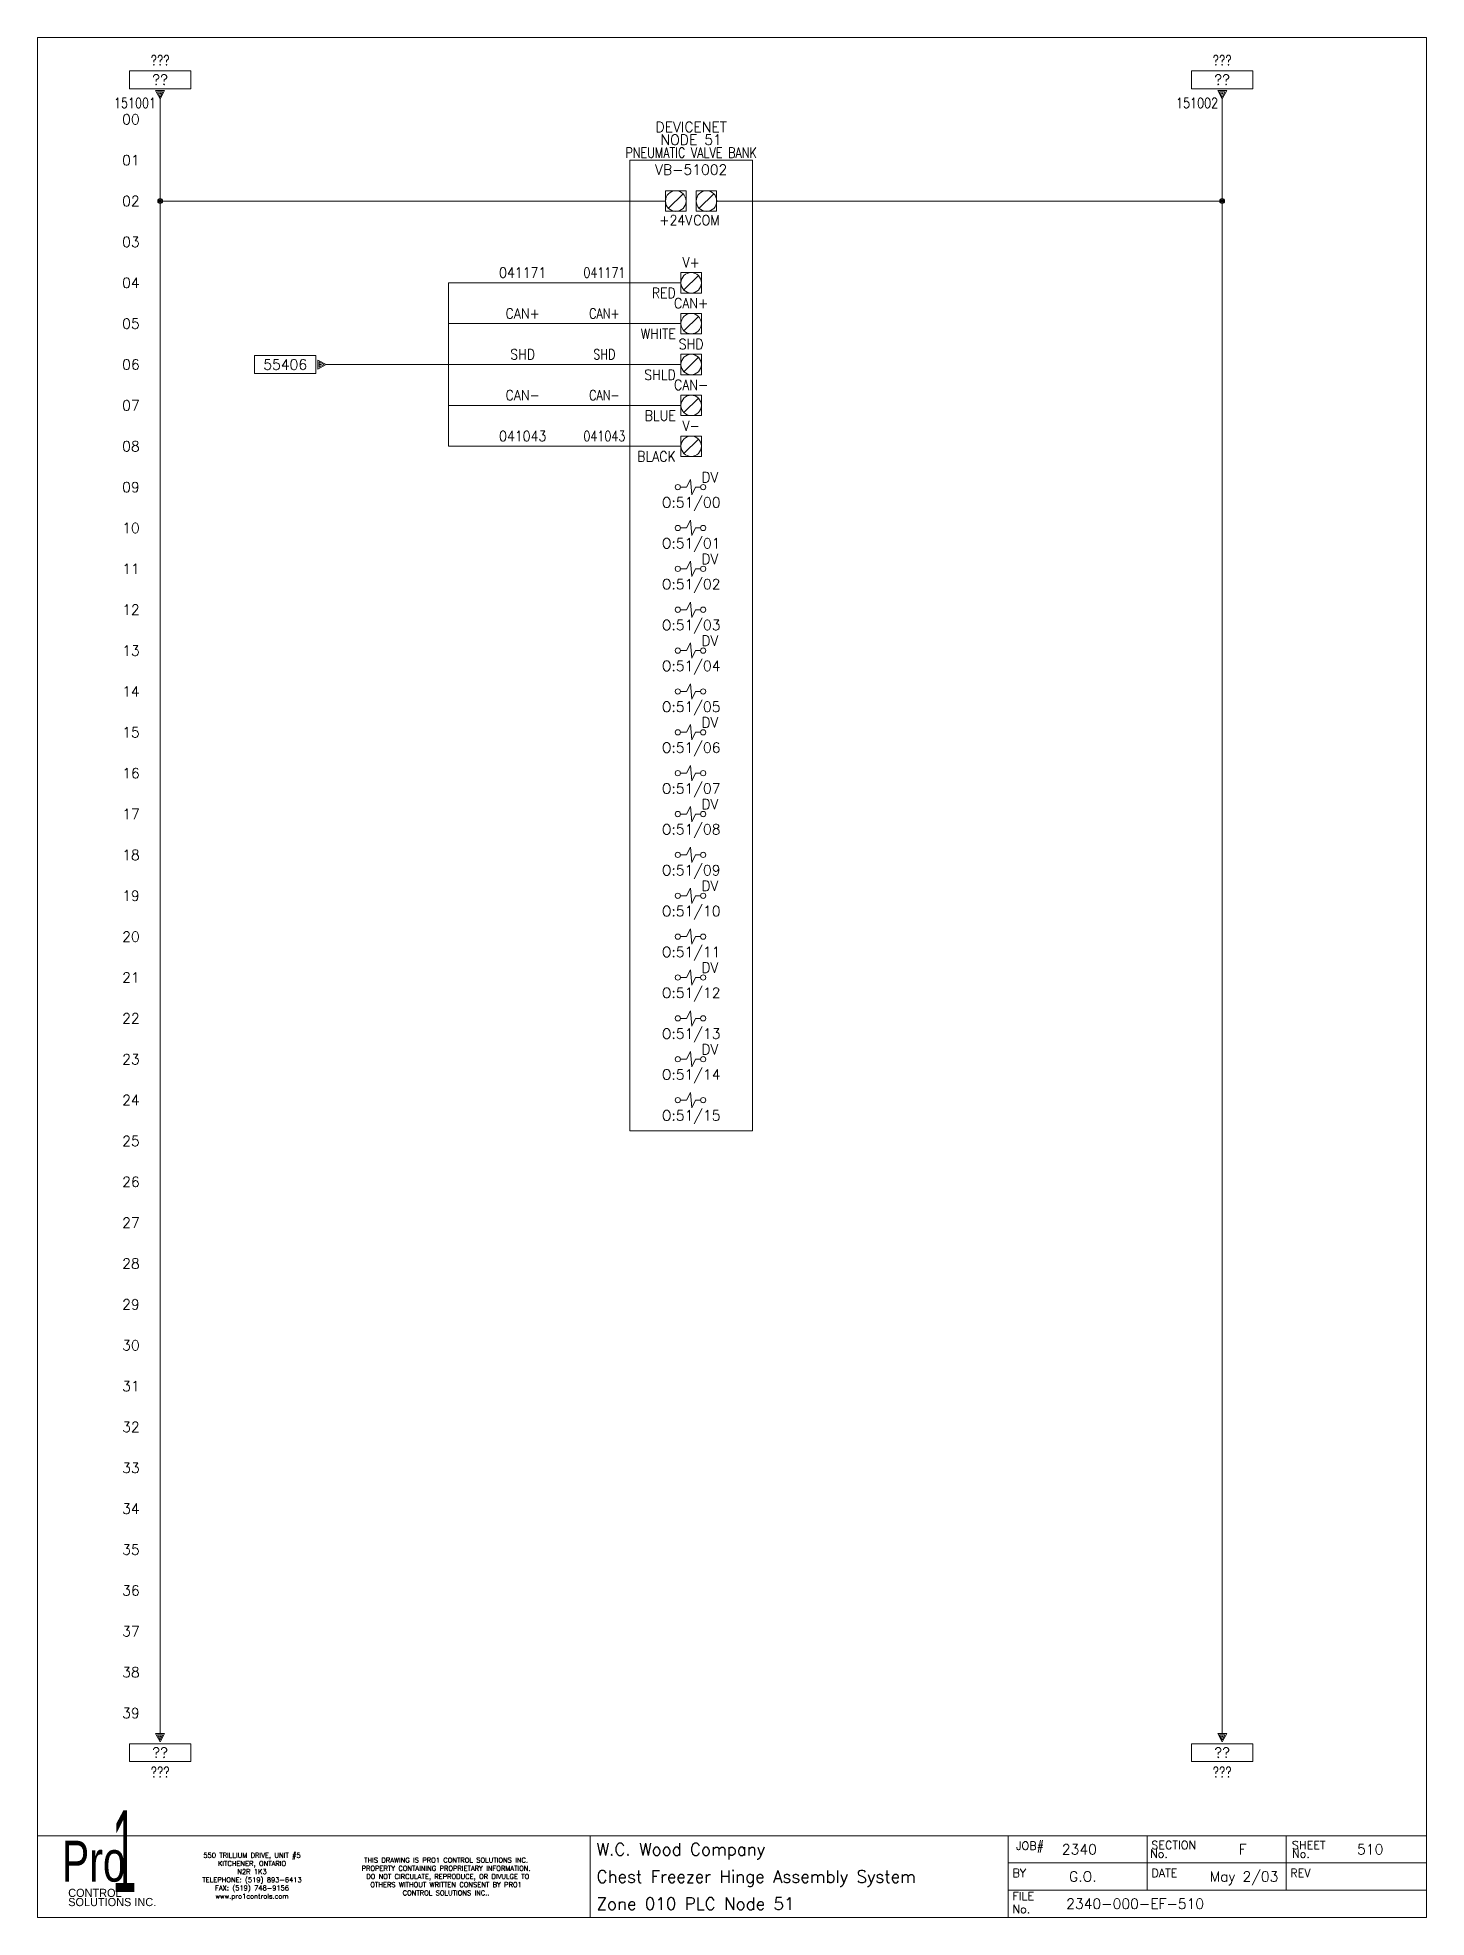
# Model space of a CAD drawing. Header units: inches. Extents: x 0 to 17, y 0 to 23.
import ezdxf
from ezdxf.enums import TextEntityAlignment as Align

# ---------------------------------------------------------------- set-up
doc = ezdxf.new("R2010")
doc.units = ezdxf.units.IN
doc.header["$MEASUREMENT"] = 0
doc.layers.get('0').update_dxf_attribs({"lineweight": 5})
for name, color, linetype, lineweight in [('_MULTI_WIRE', 9, 'Continuous', 5), ('BOARDER', 5, 'Continuous', 5), ('DESC', 1, 'Continuous', 5), ('MISC', 2, 'Continuous', 5), ('SYMS', 7, 'Continuous', 5), ('TAGS', 2, 'Continuous', 5), ('TERMS', 2, 'Continuous', 5), ('Title_Block_Info', 2, 'Continuous', 5), ('WIRENO', 1, 'Continuous', 5), ('WIRENO_DEST', 1, 'Continuous', 5), ('WIRES', 7, 'Continuous', 5), ('XREF', 1, 'Continuous', 5)]:
    doc.layers.add(name, color=color, linetype=linetype, lineweight=lineweight)
doc.styles.add('SIVAN', font='sivan.TTF', dxfattribs={"height": 1})
doc.styles.add('STACCO', font='STAC222N.TTF', dxfattribs={"height": 1})
doc.styles.get("Standard").update_dxf_attribs({"font": 'romans.shx'})
doc.styles.add('WD', font='romans.shx')

# ---------------------------------------------------------------- blocks, each defined once
blk = doc.blocks.new('WD_MLRH')
at = {"color": 2, "style": 'WD'}
blk.add_attdef('RUNGFIRST', text='', height=0.125, dxfattribs=at).set_placement((-0.25, 0), align=Align.MIDDLE_RIGHT)
at = {"style": 'WD', "flags": 1}
for tag, p in [('RUNGHORV', (-0.25, -0.127)), ('RUNGDIST', (-0.25, -0.2)), ('RUNGCNT', (-0.25, -0.237)), ('RUNGINC', (-0.25, -0.163)), ('WIRE-START', (-0.25, -0.356)), ('WIRE-GSUF', (-0.25, -0.396)), ('PH3SPACE', (-0.25, -0.437)), ('WIREMODE', (-0.25, -0.281)), ('WIREFMT', (-0.25, -0.321))]:
    blk.add_attdef(tag, text='', height=0.025, dxfattribs=at).set_placement(p, align=Align.RIGHT)
blk = doc.blocks.new('WD_WNV')
at = {"linetype": 'Continuous', "style": 'WD', "width": 0.8}
blk.add_attdef('WIRENO', text='', height=0.125, dxfattribs=at).set_placement((-0.05, 0), align=Align.MIDDLE_RIGHT)
blk = doc.blocks.new('WDDOT')
for radius in [0.03, 0.0187, 0.00929]:
    blk.add_circle((0, 0), radius)
blk = doc.blocks.new('HA1D3_INLINE')
blk.add_line((-0.0625, 0), (0, 0))
at = {"style": 'WD', "width": 0.9}
blk.add_attdef('WIRENO', text='', height=0.125, dxfattribs=at).set_placement((-0.0625, 0.0625), align=Align.CENTER)
at = {"style": 'WD', "flags": 1}
for tag, p in [('X4TERM02', (-0.0625, 0)), ('X1TERM01', (0, 0)), ('SIGCODE', (-0.0625, -0.0625))]:
    blk.add_attdef(tag, p, '', height=0.01, dxfattribs=at)
at = {"style": 'WD', "oblique": 15, "width": 0.9}
blk.add_attdef('DESC1', text='', height=0.125, dxfattribs=at).set_placement((-0.0625, -0.125), align=Align.MIDDLE_CENTER)
at = {"style": 'WD', "width": 0.9, "flags": 1}
blk.add_attdef('XREF', text='', height=0.125, dxfattribs=at).set_placement((-0.0625, -0.25), align=Align.TOP_CENTER)
blk = doc.blocks.new('WD_WNH')
at = {"linetype": 'Continuous', "style": 'WD', "width": 0.8}
blk.add_attdef('WIRENO', text='', height=0.125, dxfattribs=at).set_placement((0, 0.0625), align=Align.CENTER)
blk = doc.blocks.new('HA2D3')
for p, q in [((-0.125, 0.109), (-0.875, 0.109)), ((-0.875, 0.109), (-0.875, -0.109)), ((-0.125, 0.109), (-0.125, -0.109)), ((-0.102, 0.055), (-0.102, -0.055)), ((0, 0), (-0.102, 0.055)), ((-0.102, -0.055), (0, 0)), ((-0.086, 0.031), (-0.023, 0)), ((-0.086, -0.031), (-0.086, 0.031)), ((-0.023, 0), (-0.086, -0.031)), ((-0.07, 0.008), (-0.055, 0)), ((-0.07, -0.008), (-0.07, 0.008)), ((-0.055, 0), (-0.07, -0.008)), ((-0.875, -0.109), (-0.125, -0.109))]:
    blk.add_line(p, q)
at = {"style": 'WD', "width": 0.8, "flags": 8}
for tag, p in [('DESC1', (-0.5, 0.487)), ('WIRENO', (-0.5, 0.3))]:
    blk.add_attdef(tag, text='', height=0.125, dxfattribs=at).set_placement(p, align=Align.TOP_CENTER)
at = {"style": 'WD'}
blk.add_attdef('XREF', text='', height=0.125, dxfattribs=at).set_placement((-0.5, -0.062), align=Align.CENTER)
at = {"style": 'WD', "flags": 1}
for tag, p in [('SIGCODE', (-0.099, 0.066)), ('X1TERM01', (0, 0))]:
    blk.add_attdef(tag, p, '', height=0.01, dxfattribs=at)
blk = doc.blocks.new('PLCIO_1393B')
at = {"layer": 'SYMS'}
for p, q in [((0.75, 0.5), (-0.75, 0.5)), ((-0.75, 0.5), (-0.75, -11.375)), ((0.75, -11.375), (0.75, 0.5)), ((-0.312, 0.125), (-0.062, 0.125)), ((-0.312, -0.125), (-0.312, 0.125)), ((-0.098, 0.089), (-0.277, -0.089)), ((-0.062, 0.125), (-0.062, -0.125)), ((0.062, 0.125), (0.312, 0.125)), ((0.062, -0.125), (0.062, 0.125)), ((0.277, 0.089), (0.098, -0.089)), ((0.312, 0.125), (0.312, -0.125)), ((-0.062, -0.125), (-0.312, -0.125)), ((0.312, -0.125), (0.062, -0.125)), ((-0.125, -0.875), (0.125, -0.875)), ((-0.125, -1.125), (-0.125, -0.875)), ((-0.125, -0.875), (0.125, -0.875)), ((-0.125, -1.125), (-0.125, -0.875)), ((0.088, -0.912), (-0.088, -1.088)), ((0.125, -0.875), (0.125, -1.125)), ((0.125, -0.875), (0.125, -1.125)), ((0.125, -1.125), (-0.125, -1.125)), ((0.125, -1.125), (-0.125, -1.125)), ((-0.125, -1.375), (0.125, -1.375)), ((-0.125, -1.625), (-0.125, -1.375)), ((-0.125, -1.375), (0.125, -1.375)), ((-0.125, -1.625), (-0.125, -1.375)), ((0.125, -1.375), (0.125, -1.625)), ((0.125, -1.375), (0.125, -1.625)), ((0.088, -1.412), (-0.088, -1.588)), ((0.125, -1.625), (-0.125, -1.625)), ((0.125, -1.625), (-0.125, -1.625)), ((-0.125, -1.875), (0.125, -1.875)), ((-0.125, -2.125), (-0.125, -1.875)), ((-0.125, -1.875), (0.125, -1.875)), ((-0.125, -2.125), (-0.125, -1.875)), ((0.088, -1.912), (-0.088, -2.088)), ((0.125, -1.875), (0.125, -2.125)), ((0.125, -1.875), (0.125, -2.125)), ((0.125, -2.125), (-0.125, -2.125)), ((0.125, -2.125), (-0.125, -2.125)), ((-0.125, -2.375), (0.125, -2.375)), ((-0.125, -2.625), (-0.125, -2.375)), ((-0.125, -2.375), (0.125, -2.375)), ((-0.125, -2.625), (-0.125, -2.375)), ((0.088, -2.412), (-0.088, -2.588)), ((0.125, -2.375), (0.125, -2.625)), ((0.125, -2.375), (0.125, -2.625)), ((0.125, -2.625), (-0.125, -2.625)), ((0.125, -2.625), (-0.125, -2.625)), ((-0.125, -2.875), (0.125, -2.875)), ((-0.125, -3.125), (-0.125, -2.875)), ((-0.125, -2.875), (0.125, -2.875)), ((-0.125, -3.125), (-0.125, -2.875)), ((0.088, -2.912), (-0.088, -3.088)), ((0.125, -2.875), (0.125, -3.125)), ((0.125, -2.875), (0.125, -3.125)), ((0.125, -3.125), (-0.125, -3.125)), ((0.125, -3.125), (-0.125, -3.125)), ((-0.055, -3.5), (-0.008, -3.406)), ((-0.008, -3.406), (0.008, -3.594)), ((-0.131, -3.5), (-0.055, -3.5)), ((0.008, -3.594), (0.055, -3.5)), ((0.055, -3.5), (0.115, -3.5)), ((-0.055, -4), (-0.008, -3.906)), ((-0.008, -3.906), (0.008, -4.094)), ((-0.131, -4), (-0.055, -4)), ((0.008, -4.094), (0.055, -4)), ((0.055, -4), (0.115, -4)), ((-0.131, -4.5), (-0.055, -4.5)), ((-0.055, -4.5), (-0.008, -4.406)), ((-0.008, -4.406), (0.008, -4.594)), ((0.008, -4.594), (0.055, -4.5)), ((0.055, -4.5), (0.115, -4.5)), ((-0.131, -5), (-0.055, -5)), ((-0.055, -5), (-0.008, -4.906)), ((-0.008, -4.906), (0.008, -5.094)), ((0.008, -5.094), (0.055, -5)), ((0.055, -5), (0.115, -5)), ((-0.131, -5.5), (-0.055, -5.5)), ((-0.055, -5.5), (-0.008, -5.406)), ((-0.008, -5.406), (0.008, -5.594)), ((0.008, -5.594), (0.055, -5.5)), ((0.055, -5.5), (0.115, -5.5)), ((-0.055, -6), (-0.008, -5.906)), ((-0.008, -5.906), (0.008, -6.094)), ((-0.131, -6), (-0.055, -6)), ((0.008, -6.094), (0.055, -6)), ((0.055, -6), (0.115, -6)), ((-0.055, -6.5), (-0.008, -6.406)), ((-0.008, -6.406), (0.008, -6.594)), ((-0.131, -6.5), (-0.055, -6.5)), ((0.008, -6.594), (0.055, -6.5)), ((0.055, -6.5), (0.115, -6.5)), ((-0.131, -7), (-0.055, -7)), ((-0.055, -7), (-0.008, -6.906)), ((-0.008, -6.906), (0.008, -7.094)), ((0.008, -7.094), (0.055, -7)), ((0.055, -7), (0.115, -7)), ((-0.131, -7.5), (-0.055, -7.5)), ((-0.055, -7.5), (-0.008, -7.406)), ((-0.008, -7.406), (0.008, -7.594)), ((0.008, -7.594), (0.055, -7.5)), ((0.055, -7.5), (0.115, -7.5)), ((-0.131, -8), (-0.055, -8)), ((-0.055, -8), (-0.008, -7.906)), ((-0.008, -7.906), (0.008, -8.094)), ((0.008, -8.094), (0.055, -8)), ((0.055, -8), (0.115, -8)), ((-0.131, -8.5), (-0.055, -8.5)), ((-0.055, -8.5), (-0.008, -8.406)), ((-0.008, -8.406), (0.008, -8.594)), ((0.008, -8.594), (0.055, -8.5)), ((0.055, -8.5), (0.115, -8.5)), ((-0.055, -9), (-0.008, -8.906)), ((-0.008, -8.906), (0.008, -9.094)), ((-0.131, -9), (-0.055, -9)), ((0.008, -9.094), (0.055, -9)), ((0.055, -9), (0.115, -9)), ((-0.055, -9.5), (-0.008, -9.406)), ((-0.008, -9.406), (0.008, -9.594)), ((-0.131, -9.5), (-0.055, -9.5)), ((0.008, -9.594), (0.055, -9.5)), ((0.055, -9.5), (0.115, -9.5)), ((-0.131, -10), (-0.055, -10)), ((-0.055, -10), (-0.008, -9.906)), ((-0.008, -9.906), (0.008, -10.094)), ((0.008, -10.094), (0.055, -10)), ((0.055, -10), (0.115, -10)), ((-0.131, -10.5), (-0.055, -10.5)), ((-0.055, -10.5), (-0.008, -10.406)), ((-0.008, -10.406), (0.008, -10.594)), ((0.008, -10.594), (0.055, -10.5)), ((0.055, -10.5), (0.115, -10.5)), ((-0.131, -11), (-0.055, -11)), ((-0.055, -11), (-0.008, -10.906)), ((-0.008, -10.906), (0.008, -11.094)), ((0.008, -11.094), (0.055, -11)), ((0.055, -11), (0.115, -11)), ((-0.75, -11.375), (0.75, -11.375))]:
    blk.add_line(p, q, dxfattribs=at)
for centre, radius in [((-0.188, 0), 0.126), ((0.188, 0), 0.126), ((0, -1), 0.125), ((0, -1.5), 0.125), ((0, -2), 0.125), ((0, -2.5), 0.125), ((0, -3), 0.125), ((-0.163, -3.5), 0.0322), ((0.147, -3.5), 0.0322), ((-0.163, -4), 0.0322), ((0.147, -4), 0.0322), ((-0.163, -4.5), 0.0322), ((0.147, -4.5), 0.0322), ((-0.163, -5), 0.0322), ((0.147, -5), 0.0322), ((-0.163, -5.5), 0.0322), ((0.147, -5.5), 0.0322), ((-0.163, -6), 0.0322), ((0.147, -6), 0.0322), ((-0.163, -6.5), 0.0322), ((0.147, -6.5), 0.0322), ((-0.163, -7), 0.0322), ((0.147, -7), 0.0322), ((-0.163, -7.5), 0.0322), ((0.147, -7.5), 0.0322), ((-0.163, -8), 0.0322), ((0.147, -8), 0.0322), ((-0.163, -8.5), 0.0322), ((0.147, -8.5), 0.0322), ((-0.163, -9), 0.0322), ((0.147, -9), 0.0322), ((-0.163, -9.5), 0.0322), ((0.147, -9.5), 0.0322), ((-0.163, -10), 0.0322), ((0.147, -10), 0.0322), ((-0.163, -10.5), 0.0322), ((0.147, -10.5), 0.0322), ((-0.163, -11), 0.0322), ((0.147, -11), 0.0322)]:
    blk.add_circle(centre, radius, dxfattribs=at)
at = {"layer": 'SYMS', "style": 'WD'}
for tag, height, width, p in [('INST', 0.125, 0.8, (0, 1.482)), ('LOC', 0.125, 0.8, (0, 1.312)), ('MFG', 0.125, 0.8, (0, 1.156)), ('CAT', 0.125, 0.9, (0, 1)), ('DESC', 0.125, 0.8, (0, 0.53)), ('TERM01L', 0.125, 0.75, (-0.188, 0.156)), ('TERM01R', 0.125, 0.75, (0.188, 0.156)), ('TERMDESC102', 0.109, 0.9, (0, -0.375)), ('TERMDESC202', 0.109, 0.9, (0, -0.5)), ('TERMDESC302', 0.109, 0.9, (0, -0.625)), ('TERM03', 0.125, 0.9, (0, -0.812)), ('TERM04', 0.125, 0.9, (0, -1.312)), ('TERM05', 0.125, 0.9, (0, -1.812)), ('TERM06', 0.125, 0.9, (0, -2.312)), ('TERM07', 0.125, 0.9, (0, -2.812))]:
    blk.add_attdef(tag, text='', height=height, dxfattribs=dict(at, width=width)).set_placement(p, align=Align.CENTER)
for tag, p in [('LINE1', (0, 0.844)), ('LINE2', (0, 0.688)), ('TAG', (0, 0.322))]:
    blk.add_attdef(tag, text='', height=0.125, dxfattribs=at).set_placement(p, align=Align.CENTER)
at = {"layer": 'SYMS', "linetype": 'Continuous', "style": 'WD', "flags": 9}
blk.add_attdef('ASSYCODE', text='', height=0.01, dxfattribs=at).set_placement((0.23, 1.071), align=Align.CENTER)
at = {"layer": 'SYMS', "style": 'WD', "flags": 1}
for tag, p in [('X4TERM01L', (-0.312, 0)), ('X1TERM01R', (0.312, 0)), ('X4TERM03', (-0.125, -1)), ('X1TERM03', (0.125, -1)), ('X4TERM04', (-0.125, -1.5)), ('X1TERM04', (0.125, -1.5)), ('X4TERM05', (-0.125, -2)), ('X1TERM05', (0.125, -2)), ('X4TERM06', (-0.125, -2.5)), ('X1TERM06', (0.125, -2.5)), ('X4TERM07', (-0.125, -3)), ('X1TERM07', (0.125, -3))]:
    blk.add_attdef(tag, p, '', height=0.01, dxfattribs=at)
at = {"layer": 'SYMS', "style": 'WD', "width": 0.9}
for tag, p in [('TERMDESC01L', (-0.188, -0.172)), ('TERMDESC01R', (0.188, -0.172))]:
    blk.add_attdef(tag, text='', height=0.125, dxfattribs=at).set_placement(p, align=Align.TOP_CENTER)
for tag, p in [('TERMDESC03', (-0.188, -1.062)), ('TERMDESC04', (-0.188, -1.562)), ('TERMDESC05', (-0.188, -2.062)), ('TERMDESC06', (-0.188, -2.562)), ('TERMDESC07', (-0.188, -3.062))]:
    blk.add_attdef(tag, text='', height=0.125, dxfattribs=at).set_placement(p, align=Align.TOP_RIGHT)
for tag, p in [('DESCA08', (-0.688, -3.469)), ('DESCB08', (-0.688, -3.625)), ('DESCC08', (-0.688, -3.781)), ('DESCD08', (-0.688, -3.938)), ('DESCA09', (-0.688, -3.969)), ('DESCB09', (-0.688, -4.125)), ('DESCE08', (-0.688, -4.094)), ('DESCC09', (-0.688, -4.281)), ('DESCD09', (-0.688, -4.438)), ('DESCA10', (-0.688, -4.469)), ('DESCB10', (-0.688, -4.625)), ('DESCE09', (-0.688, -4.594)), ('DESCC10', (-0.688, -4.781)), ('DESCD10', (-0.688, -4.938)), ('DESCB11', (-0.688, -5.125)), ('DESCE10', (-0.688, -5.094)), ('DESCA11', (-0.688, -4.969)), ('DESCC11', (-0.688, -5.281)), ('DESCD11', (-0.688, -5.438)), ('DESCB12', (-0.688, -5.625)), ('DESCE11', (-0.688, -5.594)), ('DESCA12', (-0.688, -5.469)), ('DESCC12', (-0.688, -5.781)), ('DESCD12', (-0.688, -5.938)), ('DESCE12', (-0.688, -6.094)), ('DESCA13', (-0.688, -5.969)), ('DESCB13', (-0.688, -6.125)), ('DESCC13', (-0.688, -6.281)), ('DESCD13', (-0.688, -6.438)), ('DESCA14', (-0.688, -6.469)), ('DESCB14', (-0.688, -6.625)), ('DESCC14', (-0.688, -6.781)), ('DESCE13', (-0.688, -6.594)), ('DESCD14', (-0.688, -6.938)), ('DESCA15', (-0.688, -6.969)), ('DESCB15', (-0.688, -7.125)), ('DESCE14', (-0.688, -7.094)), ('DESCC15', (-0.688, -7.281)), ('DESCD15', (-0.688, -7.438)), ('DESCA16', (-0.688, -7.469)), ('DESCB16', (-0.688, -7.625)), ('DESCE15', (-0.688, -7.594)), ('DESCC16', (-0.688, -7.781)), ('DESCD16', (-0.688, -7.938)), ('DESCB17', (-0.688, -8.125)), ('DESCE16', (-0.688, -8.094)), ('DESCA17', (-0.688, -7.969)), ('DESCC17', (-0.688, -8.281)), ('DESCD17', (-0.688, -8.438)), ('DESCB18', (-0.688, -8.625)), ('DESCE17', (-0.688, -8.594)), ('DESCA18', (-0.688, -8.469)), ('DESCC18', (-0.688, -8.781)), ('DESCD18', (-0.688, -8.938)), ('DESCE18', (-0.688, -9.094)), ('DESCA19', (-0.688, -8.969)), ('DESCB19', (-0.688, -9.125)), ('DESCC19', (-0.688, -9.281)), ('DESCD19', (-0.688, -9.438)), ('DESCA20', (-0.688, -9.469)), ('DESCB20', (-0.688, -9.625)), ('DESCC20', (-0.688, -9.781)), ('DESCE19', (-0.688, -9.594)), ('DESCD20', (-0.688, -9.938)), ('DESCA21', (-0.688, -9.969)), ('DESCB21', (-0.688, -10.125)), ('DESCE20', (-0.688, -10.094)), ('DESCC21', (-0.688, -10.281)), ('DESCD21', (-0.688, -10.438)), ('DESCA22', (-0.688, -10.469)), ('DESCB22', (-0.688, -10.625)), ('DESCE21', (-0.688, -10.594)), ('DESCC22', (-0.688, -10.781)), ('DESCD22', (-0.688, -10.938)), ('DESCB23', (-0.688, -11.125)), ('DESCE22', (-0.688, -11.094)), ('DESCA23', (-0.688, -10.969)), ('DESCC23', (-0.688, -11.281)), ('DESCD23', (-0.688, -11.438)), ('DESCE23', (-0.688, -11.594))]:
    blk.add_attdef(tag, text='', height=0.125, dxfattribs=at).set_placement(p, align=Align.RIGHT)
at = {"layer": 'SYMS', "style": 'WD'}
for tag, p in [('X2LINK', (0.008, -3.406)), ('X8LINK', (0.008, -3.75)), ('X2LINK', (0.008, -3.906)), ('X8LINK', (0.008, -4.25)), ('X2LINK', (0.008, -4.406)), ('X8LINK', (0.008, -4.75)), ('X2LINK', (0.008, -4.906)), ('X8LINK', (0.008, -5.25)), ('X2LINK', (0.008, -5.406)), ('X8LINK', (0.008, -5.75)), ('X2LINK', (0.008, -5.906)), ('X8LINK', (0.008, -6.25)), ('X2LINK', (0.008, -6.406)), ('X8LINK', (0.008, -6.75)), ('X2LINK', (0.008, -6.906)), ('X8LINK', (0.008, -7.25)), ('X2LINK', (0.008, -7.406)), ('X8LINK', (0.008, -7.75)), ('X2LINK', (0.008, -7.906)), ('X8LINK', (0.008, -8.25)), ('X2LINK', (0.008, -8.406)), ('X8LINK', (0.008, -8.75)), ('X2LINK', (0.008, -8.906)), ('X8LINK', (0.008, -9.25)), ('X2LINK', (0.008, -9.406)), ('X8LINK', (0.008, -9.75)), ('X2LINK', (0.008, -9.906)), ('X8LINK', (0.008, -10.25)), ('X2LINK', (0.008, -10.406)), ('X8LINK', (0.008, -10.75)), ('X2LINK', (0.008, -10.906)), ('X8LINK', (0.008, -11.25))]:
    blk.add_attdef(tag, p, '', height=0.01, dxfattribs=at)
at = {"layer": 'SYMS', "linetype": 'Continuous', "style": 'WD', "flags": 8}
for tag, p in [('TERMDESC08', (0.125, -3.479)), ('TERMDESC09', (0.125, -3.979)), ('TERMDESC10', (0.125, -4.479)), ('TERMDESC11', (0.125, -4.979)), ('TERMDESC12', (0.125, -5.479)), ('TERMDESC13', (0.125, -5.979)), ('TERMDESC14', (0.125, -6.479)), ('TERMDESC15', (0.125, -6.979)), ('TERMDESC16', (0.125, -7.479)), ('TERMDESC17', (0.125, -7.979)), ('TERMDESC18', (0.125, -8.479)), ('TERMDESC19', (0.125, -8.979)), ('TERMDESC20', (0.125, -9.479)), ('TERMDESC21', (0.125, -9.979)), ('TERMDESC22', (0.125, -10.479)), ('TERMDESC23', (0.125, -10.979))]:
    blk.add_attdef(tag, text='', height=0.125, dxfattribs=at).set_placement(p, align=Align.BOTTOM_LEFT)
at = {"layer": 'SYMS', "style": 'WD'}
for tag, p in [('TAGA08', (0, -3.625)), ('TAGA09', (0, -4.125)), ('TAGA10', (0, -4.625)), ('TAGA11', (0, -5.125)), ('TAGA12', (0, -5.625)), ('TAGA13', (0, -6.125)), ('TAGA14', (0, -6.625)), ('TAGA15', (0, -7.125)), ('TAGA16', (0, -7.625)), ('TAGA17', (0, -8.125)), ('TAGA18', (0, -8.625)), ('TAGA19', (0, -9.125)), ('TAGA20', (0, -9.625)), ('TAGA21', (0, -10.125)), ('TAGA22', (0, -10.625)), ('TAGA23', (0, -11.125))]:
    blk.add_attdef(tag, text='', height=0.125, dxfattribs=at).set_placement(p, align=Align.TOP_CENTER)
blk = doc.blocks.new('TB_P')
at = {"color": 5}
blk.add_line((6.764, 0), (6.764, 1), dxfattribs=at)
at = {"color": 5, "linetype": 'Continuous'}
blk.add_line((15.283, 1), (15.283, 0.667), dxfattribs=at)
blk.add_lwpolyline([(0, 0), (17, 0), (17, 23), (0, 23)], close=True, dxfattribs=at)
at = {"layer": 'BOARDER', "linetype": 'Continuous'}
for p, q in [((0, 1), (17, 1)), ((0, 1), (0, 0)), ((11.882, 1), (11.882, 0.667)), ((11.882, 1), (11.882, 0)), ((11.882, 1), (11.882, 0)), ((11.882, 1), (11.882, 0)), ((13.583, 1), (13.583, 0.667)), ((11.882, 0.667), (17, 0.667)), ((13.583, 0.667), (13.583, 0.333)), ((15.283, 0.667), (15.283, 0.333)), ((11.882, 0.333), (17, 0.333))]:
    blk.add_line(p, q, dxfattribs=at)
at = {"color": 5, "char_height": 0.06, "attachment_point": 5, "style": 'WD'}
for s, insert, width in [('550 TRILLIUM DRIVE, UNIT #5\\PKITCHENER, ONTARIO\\PN2R 1K3\\PTELEPHONE: (519) 893-6413\\PFAX: (519) 748-9156\\Pwww.pro1controls.com', (2.625, 0.5), 1.804), ('THIS DRAWING IS PRO1 CONTROL SOLUTIONS INC. PROPERTY CONTAINING PROPRIETARY INFORMATION.  DO NOT CIRCULATE, REPRODUCE, OR DIVULGE TO OTHERS WITHOUT WRITTEN CONSENT BY PRO1 CONTROL SOLUTIONS INC..', (5, 0.5), 2.264)]:
    blk.add_mtext(s, dxfattribs=dict(at, insert=insert, width=width))
at = {"color": 2, "linetype": 'Continuous', "style": 'WD', "flags": 1}
for tag, p in [('REV1_NO', (1.734, 3.29)), ('REV1_BY', (7.303, 3.29)), ('REV1_DATE', (9.562, 3.29)), ('REV2_NO', (1.734, 3.04)), ('REV2_BY', (7.303, 3.04)), ('REV2_DATE', (9.562, 3.04)), ('REV3_NO', (1.734, 2.79)), ('REV3_BY', (7.303, 2.79)), ('REV3_DATE', (9.562, 2.79)), ('REV4_NO', (1.734, 2.54)), ('REV4_BY', (7.303, 2.54)), ('REV4_DATE', (9.562, 2.54)), ('REV5_NO', (1.734, 2.29)), ('REV5_BY', (7.303, 2.29)), ('REV5_DATE', (9.562, 2.29)), ('REV6_NO', (1.734, 2.04)), ('REV6_BY', (7.303, 2.04)), ('REV6_DATE', (9.562, 2.04)), ('REV7_NO', (1.734, 1.79)), ('REV7_BY', (7.303, 1.79)), ('REV7_DATE', (9.562, 1.79)), ('REV8_NO', (1.734, 1.54)), ('REV8_BY', (7.303, 1.54)), ('REV8_DATE', (9.562, 1.54)), ('REV9_NO', (1.734, 1.29)), ('REV9_BY', (7.303, 1.29)), ('REV9_DATE', (9.562, 1.29))]:
    blk.add_attdef(tag, text='', height=0.15, dxfattribs=at).set_placement(p, align=Align.MIDDLE_CENTER)
for tag, p in [('REV1_CHANGE', (2.292, 3.29)), ('REV2_CHANGE', (2.292, 3.04)), ('REV3_CHANGE', (2.292, 2.79)), ('REV4_CHANGE', (2.292, 2.54)), ('REV5_CHANGE', (2.292, 2.29)), ('REV6_CHANGE', (2.292, 2.04)), ('REV7_CHANGE', (2.292, 1.79)), ('REV8_CHANGE', (2.292, 1.54)), ('REV9_CHANGE', (2.292, 1.29))]:
    blk.add_attdef(tag, text='', height=0.15, dxfattribs=at).set_placement(p, align=Align.MIDDLE_LEFT)
at = {"layer": 'BOARDER', "lineweight": 0}
for s, height, style, width, p in [('1', 1, 'SIVAN', 0.4, (1.062, 0.812)), ('Pro', 0.5, 'STACCO', 0.75, (0.688, 0.688))]:
    blk.add_text(s, height=height, dxfattribs=dict(at, style=style, width=width)).set_placement(p, align=Align.MIDDLE_CENTER)
at = {"layer": 'BOARDER', "linetype": 'Continuous', "style": 'WD'}
for s, p in [('JOB#', (11.976, 0.827)), ('SECTION', (13.633, 0.835)), ('SHEET', (15.354, 0.834)), ('No.', (13.617, 0.729)), ('No.', (15.354, 0.729)), ('BY', (11.933, 0.493)), ('DATE', (13.634, 0.493)), ('REV', (15.334, 0.493)), ('FILE', (11.932, 0.21)), ('No.', (11.932, 0.052))]:
    blk.add_text(s, height=0.1, dxfattribs=at).set_placement(p)
at = {"layer": 'BOARDER', "lineweight": 0, "style": 'STACCO'}
for s, p in [('SOLUTIONS INC.', (0.375, 0.188)), ('CONTROL', (0.375, 0.3))]:
    blk.add_text(s, height=0.1, dxfattribs=at).set_placement(p, align=Align.MIDDLE_LEFT)
at = {"layer": 'Title_Block_Info', "ltscale": 0.1}
for tag, p in [('CUSTOMER', (6.842, 0.833)), ('JOB DESCRIPTION LINE', (6.842, 0.5)), ('DRAWING DESCRIPTION', (6.842, 0.167))]:
    blk.add_attdef(tag, text='', height=0.15, dxfattribs=at).set_placement(p, align=Align.MIDDLE_LEFT)
at = {"layer": 'Title_Block_Info', "ltscale": 0.1, "style": 'WD'}
for tag, p in [('JOB #', (12.752, 0.833)), ('SEC. NO.', (14.75, 0.833)), ('SHT. NO.', (16.312, 0.833)), ('NAME', (12.795, 0.5)), ('REV', (16.194, 0.5))]:
    blk.add_attdef(tag, text='', height=0.125, dxfattribs=at).set_placement(p, align=Align.MIDDLE_CENTER)
blk.add_attdef('DATE', text='', height=0.125, dxfattribs=at).set_placement((15.188, 0.5), align=Align.MIDDLE_RIGHT)
blk.add_attdef('FILE NUMBER', text='', height=0.125, dxfattribs=at).set_placement((12.591, 0.167), align=Align.MIDDLE_LEFT)
blk = doc.blocks.new('HA2D2')
for p, q in [((0.375, 0.344), (-0.375, 0.344)), ((-0.375, 0.344), (-0.375, 0.125)), ((0.375, 0.125), (0.375, 0.344)), ((-0.375, 0.125), (0.375, 0.125)), ((0.055, 0.102), (-0.055, 0.102)), ((-0.055, 0.102), (0, 0)), ((0, 0.023), (-0.031, 0.086)), ((-0.031, 0.086), (0.031, 0.086)), ((0, 0.055), (-0.008, 0.07)), ((-0.008, 0.07), (0.008, 0.07)), ((0, 0), (0.055, 0.102)), ((0.031, 0.086), (0, 0.023)), ((0.008, 0.07), (0, 0.055))]:
    blk.add_line(p, q)
at = {"style": 'WD', "width": 0.8, "flags": 8}
for tag, p in [('DESC1', (0, 0.722)), ('WIRENO', (0, 0.534))]:
    blk.add_attdef(tag, text='', height=0.125, dxfattribs=at).set_placement(p, align=Align.TOP_CENTER)
at = {"style": 'WD'}
blk.add_attdef('XREF', text='', height=0.125, dxfattribs=at).set_placement((0, 0.172), align=Align.CENTER)
at = {"style": 'WD', "flags": 1}
for tag, p in [('X8TERM01', (0, 0)), ('SIGCODE', (0.088, 0.066))]:
    blk.add_attdef(tag, p, '', height=0.01, dxfattribs=at)
blk = doc.blocks.new('HA2S4')
for p, q in [((-0.055, 0), (0.055, 0)), ((0, -0.102), (-0.055, 0)), ((0.055, 0), (0, -0.102)), ((0.375, -0.125), (-0.375, -0.125)), ((-0.375, -0.125), (-0.375, -0.344)), ((-0.031, -0.016), (0, -0.078)), ((0.031, -0.016), (-0.031, -0.016)), ((-0.008, -0.031), (0, -0.047)), ((0.008, -0.031), (-0.008, -0.031)), ((0, -0.078), (0.031, -0.016)), ((0, -0.047), (0.008, -0.031)), ((0.375, -0.344), (0.375, -0.125)), ((-0.375, -0.344), (0.375, -0.344))]:
    blk.add_line(p, q)
at = {"style": 'WD', "flags": 1}
for tag, p in [('X2TERM01', (0, 0)), ('SIGCODE', (0.088, -0.059))]:
    blk.add_attdef(tag, p, '', height=0.01, dxfattribs=at)
at = {"style": 'WD'}
blk.add_attdef('XREF', text='', height=0.125, dxfattribs=at).set_placement((0, -0.297), align=Align.CENTER)
at = {"style": 'WD', "width": 0.8, "flags": 8}
for tag, p in [('WIRENO', (0, -0.409)), ('DESC1', (0, -0.597))]:
    blk.add_attdef(tag, text='', height=0.125, dxfattribs=at).set_placement(p, align=Align.TOP_CENTER)

msp = doc.modelspace()

# ---------------------------------------------------------------- linework, layer by layer
at = {"layer": '_MULTI_WIRE'}
for p, q in [((5.031, 20), (5.031, 18)), ((5.938, 20), (5.031, 20)), ((5.938, 19.5), (5.031, 19.5)), ((3.531, 19), (5.031, 19)), ((5.938, 19), (5.031, 19)), ((5.938, 18.5), (5.031, 18.5)), ((5.938, 18), (5.031, 18))]:
    msp.add_line(p, q, dxfattribs=at)
at = {"layer": 'WIRES'}
for p, q in [((1.5, 22.25), (1.5, 2.25)), ((14.5, 22.25), (14.5, 2.25)), ((1.5, 21), (7.688, 21)), ((8.312, 21), (14.5, 21)), ((7.875, 20), (6, 20)), ((7.875, 19.5), (6, 19.5)), ((7.875, 19), (6, 19)), ((7.875, 18.5), (6, 18.5)), ((7.875, 18), (6, 18))]:
    msp.add_line(p, q, dxfattribs=at)

# ---------------------------------------------------------------- block references
ref = msp.add_blockref('TB_P', (0, 0))
ref.add_attrib('CUSTOMER', 'W.C. Wood Company', dxfattribs={"layer": 'MISC', "ltscale": 0.1, "height": 0.15}).set_placement((6.842, 0.833), align=Align.MIDDLE_LEFT)
ref.add_attrib('JOB DESCRIPTION LINE', 'Chest Freezer Hinge Assembly System', dxfattribs={"layer": 'MISC', "ltscale": 0.1, "height": 0.15}).set_placement((6.842, 0.5), align=Align.MIDDLE_LEFT)
ref.add_attrib('DRAWING DESCRIPTION', 'Zone 010 PLC Node 51 ', dxfattribs={"layer": 'MISC', "ltscale": 0.1, "height": 0.15}).set_placement((6.842, 0.167), align=Align.MIDDLE_LEFT)
ref.add_attrib('JOB #', '2340', dxfattribs={"layer": 'MISC', "ltscale": 0.1, "height": 0.125, "style": 'WD'}).set_placement((12.752, 0.833), align=Align.MIDDLE_CENTER)
ref.add_attrib('SEC. NO.', 'F', dxfattribs={"layer": 'MISC', "ltscale": 0.1, "height": 0.125, "style": 'WD'}).set_placement((14.75, 0.833), align=Align.MIDDLE_CENTER)
ref.add_attrib('SHT. NO.', '510', dxfattribs={"layer": 'MISC', "ltscale": 0.1, "height": 0.125, "style": 'WD'}).set_placement((16.312, 0.833), align=Align.MIDDLE_CENTER)
ref.add_attrib('FILE NUMBER', '2340-000-EF-510', dxfattribs={"layer": 'MISC', "ltscale": 0.1, "height": 0.125, "style": 'WD'}).set_placement((12.591, 0.167), align=Align.MIDDLE_LEFT)
ref.add_attrib('NAME', 'G.O.', dxfattribs={"layer": 'MISC', "ltscale": 0.1, "height": 0.125, "style": 'WD'}).set_placement((12.795, 0.5), align=Align.MIDDLE_CENTER)
ref.add_attrib('DATE', 'May 2/03', dxfattribs={"layer": 'MISC', "ltscale": 0.1, "height": 0.125, "style": 'WD'}).set_placement((15.188, 0.5), align=Align.MIDDLE_RIGHT)
msp.add_blockref('WD_MLRH', (1.5, 22)).add_auto_attribs({'RUNGFIRST': '00'})
at = {"layer": 'SYMS'}
ref = msp.add_blockref('HA2D2', (1.5, 22.25), dxfattribs=at)
ref.add_attrib('XREF', '??', dxfattribs={"layer": 'XREF', "height": 0.125, "style": 'WD'}).set_placement((1.5, 22.422), align=Align.CENTER)
ref.add_attrib('WIRENO', '???', dxfattribs={"layer": 'WIRENO_DEST', "height": 0.125, "style": 'WD', "width": 0.8, "flags": 8}).set_placement((1.5, 22.784), align=Align.TOP_CENTER)
ref = msp.add_blockref('HA2D2', (14.5, 22.25), dxfattribs=at)
ref.add_attrib('XREF', '??', dxfattribs={"layer": 'XREF', "height": 0.125, "style": 'WD'}).set_placement((14.5, 22.422), align=Align.CENTER)
ref.add_attrib('WIRENO', '???', dxfattribs={"layer": 'WIRENO_DEST', "height": 0.125, "style": 'WD', "width": 0.8, "flags": 8}).set_placement((14.5, 22.784), align=Align.TOP_CENTER)
ref = msp.add_blockref('PLCIO_1393B', (8, 21), dxfattribs=at)
ref.add_attrib('TERMDESC01L', '+24V', dxfattribs={"layer": 'TERMS', "height": 0.125, "style": 'WD', "width": 0.9}).set_placement((7.812, 20.828), align=Align.TOP_CENTER)
ref.add_attrib('TERMDESC01R', 'COM', dxfattribs={"layer": 'TERMS', "height": 0.125, "style": 'WD', "width": 0.9}).set_placement((8.188, 20.828), align=Align.TOP_CENTER)
ref.add_attrib('TAG', 'VB-51002', dxfattribs={"layer": 'TAGS', "height": 0.125, "style": 'WD'}).set_placement((8, 21.322), align=Align.CENTER)
ref.add_attrib('LINE1', 'DEVICENET', dxfattribs={"layer": 'MISC', "height": 0.125, "style": 'WD'}).set_placement((8, 21.844), align=Align.CENTER)
ref.add_attrib('DESC', 'PNEUMATIC VALVE BANK', dxfattribs={"layer": 'DESC', "height": 0.125, "style": 'WD', "width": 0.8}).set_placement((8, 21.53), align=Align.CENTER)
ref.add_attrib('LINE2', 'NODE 51', dxfattribs={"layer": 'MISC', "height": 0.125, "style": 'WD'}).set_placement((8, 21.688), align=Align.CENTER)
ref.add_attrib('TERM03', 'V+', dxfattribs={"layer": 'TERMS', "height": 0.125, "style": 'WD', "width": 0.9}).set_placement((8, 20.188), align=Align.CENTER)
ref.add_attrib('TERMDESC03', 'RED', dxfattribs={"layer": 'TERMS', "height": 0.125, "style": 'WD', "width": 0.9}).set_placement((7.812, 19.938), align=Align.TOP_RIGHT)
ref.add_attrib('TERM04', 'CAN+', dxfattribs={"layer": 'TERMS', "height": 0.125, "style": 'WD', "width": 0.9}).set_placement((8, 19.688), align=Align.CENTER)
ref.add_attrib('TERMDESC04', 'WHITE', dxfattribs={"layer": 'TERMS', "height": 0.125, "style": 'WD', "width": 0.9}).set_placement((7.812, 19.438), align=Align.TOP_RIGHT)
ref.add_attrib('TERM05', 'SHD', dxfattribs={"layer": 'TERMS', "height": 0.125, "style": 'WD', "width": 0.9}).set_placement((8, 19.188), align=Align.CENTER)
ref.add_attrib('TERMDESC05', 'SHLD', dxfattribs={"layer": 'TERMS', "height": 0.125, "style": 'WD', "width": 0.9}).set_placement((7.812, 18.937), align=Align.TOP_RIGHT)
ref.add_attrib('TERM06', 'CAN-', dxfattribs={"layer": 'TERMS', "height": 0.125, "style": 'WD', "width": 0.9}).set_placement((8, 18.688), align=Align.CENTER)
ref.add_attrib('TERMDESC06', 'BLUE', dxfattribs={"layer": 'TERMS', "height": 0.125, "style": 'WD', "width": 0.9}).set_placement((7.812, 18.438), align=Align.TOP_RIGHT)
ref.add_attrib('TERM07', 'V-', dxfattribs={"layer": 'TERMS', "height": 0.125, "style": 'WD', "width": 0.9}).set_placement((8, 18.188), align=Align.CENTER)
ref.add_attrib('TERMDESC07', 'BLACK', dxfattribs={"layer": 'TERMS', "height": 0.125, "style": 'WD', "width": 0.9}).set_placement((7.812, 17.938), align=Align.TOP_RIGHT)
ref.add_attrib('TAGA08', 'O:51/00', dxfattribs={"layer": 'TAGS', "height": 0.125, "style": 'WD'}).set_placement((8, 17.375), align=Align.TOP_CENTER)
ref.add_attrib('TERMDESC08', 'DV', dxfattribs={"layer": 'TERMS', "linetype": 'Continuous', "height": 0.125, "style": 'WD', "flags": 8}).set_placement((8.125, 17.521), align=Align.BOTTOM_LEFT)
ref.add_attrib('TAGA09', 'O:51/01', dxfattribs={"layer": 'TAGS', "height": 0.125, "style": 'WD'}).set_placement((8, 16.875), align=Align.TOP_CENTER)
ref.add_attrib('TAGA10', 'O:51/02', dxfattribs={"layer": 'TAGS', "height": 0.125, "style": 'WD'}).set_placement((8, 16.375), align=Align.TOP_CENTER)
ref.add_attrib('TERMDESC10', 'DV', dxfattribs={"layer": 'TERMS', "linetype": 'Continuous', "height": 0.125, "style": 'WD', "flags": 8}).set_placement((8.125, 16.521), align=Align.BOTTOM_LEFT)
ref.add_attrib('TAGA11', 'O:51/03', dxfattribs={"layer": 'TAGS', "height": 0.125, "style": 'WD'}).set_placement((8, 15.875), align=Align.TOP_CENTER)
ref.add_attrib('TAGA12', 'O:51/04', dxfattribs={"layer": 'TAGS', "height": 0.125, "style": 'WD'}).set_placement((8, 15.375), align=Align.TOP_CENTER)
ref.add_attrib('TERMDESC12', 'DV', dxfattribs={"layer": 'TERMS', "linetype": 'Continuous', "height": 0.125, "style": 'WD', "flags": 8}).set_placement((8.125, 15.521), align=Align.BOTTOM_LEFT)
ref.add_attrib('TAGA13', 'O:51/05', dxfattribs={"layer": 'TAGS', "height": 0.125, "style": 'WD'}).set_placement((8, 14.875), align=Align.TOP_CENTER)
ref.add_attrib('TAGA14', 'O:51/06', dxfattribs={"layer": 'TAGS', "height": 0.125, "style": 'WD'}).set_placement((8, 14.375), align=Align.TOP_CENTER)
ref.add_attrib('TERMDESC14', 'DV', dxfattribs={"layer": 'TERMS', "linetype": 'Continuous', "height": 0.125, "style": 'WD', "flags": 8}).set_placement((8.125, 14.521), align=Align.BOTTOM_LEFT)
ref.add_attrib('TAGA15', 'O:51/07', dxfattribs={"layer": 'TAGS', "height": 0.125, "style": 'WD'}).set_placement((8, 13.875), align=Align.TOP_CENTER)
ref.add_attrib('TAGA16', 'O:51/08', dxfattribs={"layer": 'TAGS', "height": 0.125, "style": 'WD'}).set_placement((8, 13.375), align=Align.TOP_CENTER)
ref.add_attrib('TERMDESC16', 'DV', dxfattribs={"layer": 'TERMS', "linetype": 'Continuous', "height": 0.125, "style": 'WD', "flags": 8}).set_placement((8.125, 13.521), align=Align.BOTTOM_LEFT)
ref.add_attrib('TAGA17', 'O:51/09', dxfattribs={"layer": 'TAGS', "height": 0.125, "style": 'WD'}).set_placement((8, 12.875), align=Align.TOP_CENTER)
ref.add_attrib('TAGA18', 'O:51/10', dxfattribs={"layer": 'TAGS', "height": 0.125, "style": 'WD'}).set_placement((8, 12.375), align=Align.TOP_CENTER)
ref.add_attrib('TERMDESC18', 'DV', dxfattribs={"layer": 'TERMS', "linetype": 'Continuous', "height": 0.125, "style": 'WD', "flags": 8}).set_placement((8.125, 12.521), align=Align.BOTTOM_LEFT)
ref.add_attrib('TAGA19', 'O:51/11', dxfattribs={"layer": 'TAGS', "height": 0.125, "style": 'WD'}).set_placement((8, 11.875), align=Align.TOP_CENTER)
ref.add_attrib('TAGA20', 'O:51/12', dxfattribs={"layer": 'TAGS', "height": 0.125, "style": 'WD'}).set_placement((8, 11.375), align=Align.TOP_CENTER)
ref.add_attrib('TERMDESC20', 'DV', dxfattribs={"layer": 'TERMS', "linetype": 'Continuous', "height": 0.125, "style": 'WD', "flags": 8}).set_placement((8.125, 11.521), align=Align.BOTTOM_LEFT)
ref.add_attrib('TAGA21', 'O:51/13', dxfattribs={"layer": 'TAGS', "height": 0.125, "style": 'WD'}).set_placement((8, 10.875), align=Align.TOP_CENTER)
ref.add_attrib('TAGA22', 'O:51/14', dxfattribs={"layer": 'TAGS', "height": 0.125, "style": 'WD'}).set_placement((8, 10.375), align=Align.TOP_CENTER)
ref.add_attrib('TERMDESC22', 'DV', dxfattribs={"layer": 'TERMS', "linetype": 'Continuous', "height": 0.125, "style": 'WD', "flags": 8}).set_placement((8.125, 10.521), align=Align.BOTTOM_LEFT)
ref.add_attrib('TAGA23', 'O:51/15', dxfattribs={"layer": 'TAGS', "height": 0.125, "style": 'WD'}).set_placement((8, 9.875), align=Align.TOP_CENTER)
for p in [(1.5, 21), (14.5, 21)]:
    msp.add_blockref('WDDOT', p, dxfattribs=at)
ref = msp.add_blockref('HA1D3_INLINE', (6, 20), dxfattribs=at)
ref.add_attrib('WIRENO', '041171', dxfattribs={"layer": 'WIRENO_DEST', "height": 0.125, "style": 'WD', "width": 0.9}).set_placement((5.938, 20.062), align=Align.CENTER)
ref = msp.add_blockref('HA1D3_INLINE', (6, 19.5), dxfattribs=at)
ref.add_attrib('WIRENO', 'CAN+', dxfattribs={"layer": 'WIRENO_DEST', "height": 0.125, "style": 'WD', "width": 0.9}).set_placement((5.938, 19.562), align=Align.CENTER)
ref = msp.add_blockref('HA2D3', (3.531, 19), dxfattribs=at)
ref.add_attrib('XREF', '55406', dxfattribs={"layer": 'XREF', "height": 0.125, "style": 'WD'}).set_placement((3.031, 18.937), align=Align.CENTER)
ref = msp.add_blockref('HA1D3_INLINE', (6, 19), dxfattribs=at)
ref.add_attrib('WIRENO', 'SHD', dxfattribs={"layer": 'WIRENO_DEST', "height": 0.125, "style": 'WD', "width": 0.9}).set_placement((5.938, 19.062), align=Align.CENTER)
ref = msp.add_blockref('HA1D3_INLINE', (6, 18.5), dxfattribs=at)
ref.add_attrib('WIRENO', 'CAN-', dxfattribs={"layer": 'WIRENO_DEST', "height": 0.125, "style": 'WD', "width": 0.9}).set_placement((5.938, 18.562), align=Align.CENTER)
ref = msp.add_blockref('HA1D3_INLINE', (6, 18), dxfattribs=at)
ref.add_attrib('WIRENO', '041043', dxfattribs={"layer": 'WIRENO_DEST', "height": 0.125, "style": 'WD', "width": 0.9}).set_placement((5.938, 18.062), align=Align.CENTER)
ref = msp.add_blockref('HA2S4', (1.5, 2.25), dxfattribs=at)
ref.add_attrib('XREF', '??', dxfattribs={"layer": 'XREF', "height": 0.125, "style": 'WD'}).set_placement((1.5, 1.953), align=Align.CENTER)
ref.add_attrib('WIRENO', '???', dxfattribs={"layer": 'WIRENO', "height": 0.125, "style": 'WD', "width": 0.8, "flags": 8}).set_placement((1.5, 1.841), align=Align.TOP_CENTER)
ref = msp.add_blockref('HA2S4', (14.5, 2.25), dxfattribs=at)
ref.add_attrib('XREF', '??', dxfattribs={"layer": 'XREF', "height": 0.125, "style": 'WD'}).set_placement((14.5, 1.953), align=Align.CENTER)
ref.add_attrib('WIRENO', '???', dxfattribs={"layer": 'WIRENO', "height": 0.125, "style": 'WD', "width": 0.8, "flags": 8}).set_placement((14.5, 1.841), align=Align.TOP_CENTER)
at = {"layer": 'WIRENO'}
ref = msp.add_blockref('WD_WNV', (1.5, 22.2), dxfattribs=at)
ref.add_attrib('WIRENO', '151001', dxfattribs={"linetype": 'Continuous', "height": 0.125, "style": 'WD', "width": 0.8}).set_placement((1.45, 22.2), align=Align.MIDDLE_RIGHT)
ref = msp.add_blockref('WD_WNV', (14.5, 22.2), dxfattribs=at)
ref.add_attrib('WIRENO', '151002', dxfattribs={"linetype": 'Continuous', "height": 0.125, "style": 'WD', "width": 0.8}).set_placement((14.45, 22.2), align=Align.MIDDLE_RIGHT)
ref = msp.add_blockref('WD_WNH', (6.938, 20), dxfattribs=at)
ref.add_attrib('WIRENO', '041171', dxfattribs={"linetype": 'Continuous', "height": 0.125, "style": 'WD', "width": 0.8}).set_placement((6.938, 20.062), align=Align.CENTER)
ref = msp.add_blockref('WD_WNH', (6.938, 19.5), dxfattribs=at)
ref.add_attrib('WIRENO', 'CAN+', dxfattribs={"linetype": 'Continuous', "height": 0.125, "style": 'WD', "width": 0.8}).set_placement((6.938, 19.562), align=Align.CENTER)
ref = msp.add_blockref('WD_WNH', (6.938, 19), dxfattribs=at)
ref.add_attrib('WIRENO', 'SHD', dxfattribs={"linetype": 'Continuous', "height": 0.125, "style": 'WD', "width": 0.8}).set_placement((6.938, 19.062), align=Align.CENTER)
ref = msp.add_blockref('WD_WNH', (6.938, 18.5), dxfattribs=at)
ref.add_attrib('WIRENO', 'CAN-', dxfattribs={"linetype": 'Continuous', "height": 0.125, "style": 'WD', "width": 0.8}).set_placement((6.938, 18.562), align=Align.CENTER)
ref = msp.add_blockref('WD_WNH', (6.938, 18), dxfattribs=at)
ref.add_attrib('WIRENO', '041043', dxfattribs={"linetype": 'Continuous', "height": 0.125, "style": 'WD', "width": 0.8}).set_placement((6.938, 18.062), align=Align.CENTER)

# ---------------------------------------------------------------- texts
at = {"color": 2, "style": 'WD'}
for s, p in [('01', (1.25, 21.5)), ('02', (1.25, 21)), ('03', (1.25, 20.5)), ('04', (1.25, 20)), ('05', (1.25, 19.5)), ('06', (1.25, 19)), ('07', (1.25, 18.5)), ('08', (1.25, 18)), ('09', (1.25, 17.5)), ('10', (1.25, 17)), ('11', (1.25, 16.5)), ('12', (1.25, 16)), ('13', (1.25, 15.5)), ('14', (1.25, 15)), ('15', (1.25, 14.5)), ('16', (1.25, 14)), ('17', (1.25, 13.5)), ('18', (1.25, 13)), ('19', (1.25, 12.5)), ('20', (1.25, 12)), ('21', (1.25, 11.5)), ('22', (1.25, 11)), ('23', (1.25, 10.5)), ('24', (1.25, 10)), ('25', (1.25, 9.5)), ('26', (1.25, 9)), ('27', (1.25, 8.5)), ('28', (1.25, 8)), ('29', (1.25, 7.5)), ('30', (1.25, 7)), ('31', (1.25, 6.5)), ('32', (1.25, 6)), ('33', (1.25, 5.5)), ('34', (1.25, 5)), ('35', (1.25, 4.5)), ('36', (1.25, 4)), ('37', (1.25, 3.5)), ('38', (1.25, 3)), ('39', (1.25, 2.5))]:
    msp.add_text(s, height=0.125, dxfattribs=at).set_placement(p, align=Align.MIDDLE_RIGHT)

doc.saveas('drawing.dxf')
